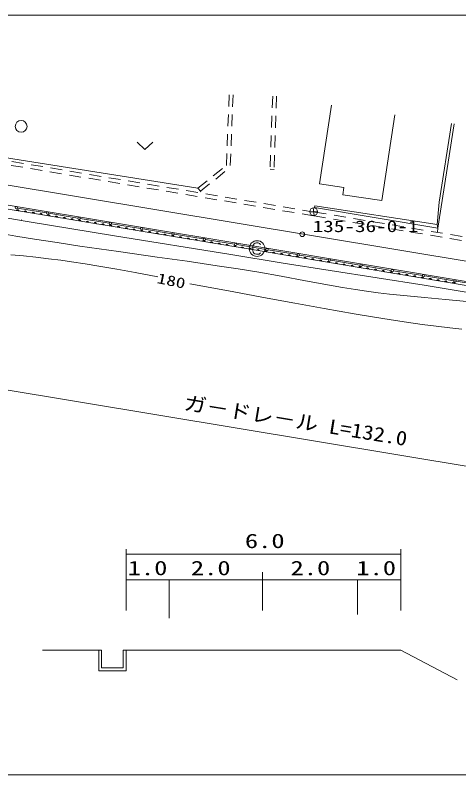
# Model space of a CAD drawing. Units: millimetres, scale not verified. Extents: x 40000 to 680000, y 20000 to 380000.
# Drawn here: x 92525 to 148942, y 205000 to 301631 of the extents above; entities that cross this region are included whole.
import ezdxf
from ezdxf.enums import TextEntityAlignment as Align

# ---------------------------------------------------------------- set-up
doc = ezdxf.new("R2010")
doc.units = ezdxf.units.MM
doc.header["$LTSCALE"] = 1000
doc.linetypes.add('USER1', pattern=[2.5, 1.5, -1])
for name, color, linetype, lineweight in [('M-BGD', 7, 'Continuous', 13), ('M-BMK', 2, 'Continuous', 13), ('M-BMK-SRVR', 3, 'Continuous', 13), ('M-STR-HTXT', 7, 'Continuous', 13), ('M-TTL-BAND', 7, 'Continuous', 13)]:
    doc.layers.add(name, color=color, linetype=linetype, lineweight=lineweight)
doc.styles.add('ＭＳ ゴシック', font='')
doc.styles.get('ＭＳ ゴシック').set_extended_font_data('MS Gothic')

msp = doc.modelspace()

# ---------------------------------------------------------------- linework, layer by layer
at = {"layer": 'M-BGD', "linetype": 'USER1'}
for p, q in [((119385, 282518), (119738, 291548)), ((119885, 282498), (120237, 291529)), ((125270, 291330), (124949, 282039)), ((125770, 291313), (125449, 282022)), ((130563, 276595), (85091, 284192)), ((130480, 276102), (85060, 283690)), ((115772, 279616), (119385, 282518)), ((116085, 279226), (119698, 282128)), ((196215, 265702), (130562, 276595)), ((196133, 265208), (130480, 276102))]:
    msp.add_line(p, q, dxfattribs=at)
at = {"layer": 'M-BGD'}
for p, q in [((131242, 280191), (132765, 290197)), ((139135, 278047), (140798, 288974)), ((146266, 274522), (148344, 287824)), ((146466, 277863), (148030, 287873)), ((84521, 284572), (115772, 279616)), ((122985, 272255), (68794, 281265)), ((125449, 282022), (124949, 282039)), ((122902, 271762), (68701, 280774)), ((122903, 271762), (68701, 280774)), ((68501, 279720), (94028, 275406)), ((115772, 279616), (116133, 279184)), ((134336, 279720), (131240, 280191)), ((134196, 278798), (134336, 279720)), ((116133, 279184), (116077, 279145)), ((134196, 278798), (139135, 278047)), ((130580, 277178), (130639, 277375)), ((130639, 277375), (146198, 274996)), ((146198, 274996), (146466, 277863)), ((92818, 277102), (96506, 276487)), ((96802, 276437), (100490, 275822)), ((130572, 277128), (130580, 277178)), ((146266, 274522), (130580, 277178)), ((94028, 275406), (105135, 273544)), ((94028, 275406), (105135, 273544)), ((100786, 275773), (104474, 275157)), ((104770, 275108), (108458, 274493)), ((108754, 274443), (112442, 273828)), ((146198, 274996), (146266, 274522)), ((146266, 274522), (146231, 274014)), ((105135, 273544), (119937, 271205)), ((112738, 273778), (116426, 273163)), ((116722, 273114), (120410, 272498)), ((120706, 272449), (124394, 271833)), ((160732, 265449), (122902, 271762)), ((160732, 265449), (122902, 271762)), ((160814, 265942), (122985, 272255)), ((124690, 271784), (128378, 271169)), ((119937, 271205), (126622, 270103)), ((128674, 271119), (132362, 270504)), ((126622, 270103), (144520, 267293)), ((132658, 270455), (136346, 269839)), ((136642, 269790), (140330, 269174)), ((140626, 269125), (144314, 268510)), ((144610, 268460), (148298, 267845)), ((148594, 267796), (152282, 267180)), ((144520, 267293), (180926, 261152)), ((106646, 225914), (106646, 233714)), ((106646, 233050), (139688, 233050)), ((141581, 233050), (136836, 233050)), ((141581, 225914), (141581, 233714)), ((123975, 230794), (123975, 225914)), ((106646, 229794), (109150, 229794)), ((109150, 229794), (123975, 229794)), ((112115, 229794), (112115, 224914)), ((123975, 229794), (139077, 229794)), ((136057, 229794), (136057, 225414)), ((141581, 229794), (139077, 229794)), ((96015, 220857), (103483, 220857)), ((103153, 220857), (103153, 218230)), ((103483, 220857), (103483, 218610)), ((106273, 220857), (107513, 220857)), ((106273, 220857), (106273, 218610)), ((106646, 220857), (139688, 220857)), ((106646, 220857), (106646, 218230)), ((139688, 220857), (141581, 220857)), ((141581, 220857), (148749, 217081)), ((103483, 218610), (106273, 218610)), ((103153, 218230), (106646, 218230))]:
    msp.add_line(p, q, dxfattribs=at)
for points in [[(108026, 285481), (109026, 284536), (110026, 285481)], [(92697, 276784), (92715, 276816), (92737, 276842), (92771, 276870), (92806, 276882), (92843, 276887), (92889, 276879), (92922, 276863), (92952, 276840), (92975, 276802), (92988, 276771), (92993, 276735)], [(93683, 276620), (93700, 276652), (93723, 276678), (93756, 276706), (93792, 276718), (93828, 276723), (93874, 276715), (93907, 276699), (93937, 276676), (93960, 276639), (93973, 276607), (93979, 276571)], [(94668, 276456), (94686, 276488), (94708, 276514), (94742, 276542), (94777, 276554), (94814, 276559), (94860, 276551), (94893, 276535), (94922, 276512), (94946, 276475), (94959, 276443), (94964, 276407)], [(95654, 276292), (95671, 276324), (95694, 276350), (95727, 276378), (95763, 276391), (95799, 276395), (95845, 276388), (95878, 276371), (95908, 276348), (95931, 276311), (95944, 276279), (95950, 276243)], [(96639, 276129), (96657, 276161), (96679, 276187), (96713, 276214), (96748, 276227), (96785, 276231), (96831, 276224), (96864, 276208), (96893, 276184), (96917, 276147), (96930, 276115), (96935, 276079)], [(97625, 275965), (97642, 275997), (97665, 276023), (97698, 276051), (97734, 276063), (97770, 276067), (97816, 276060), (97849, 276044), (97879, 276021), (97902, 275983), (97915, 275951), (97921, 275916)], [(98610, 275801), (98628, 275833), (98650, 275859), (98684, 275887), (98719, 275899), (98756, 275904), (98802, 275896), (98835, 275880), (98864, 275857), (98888, 275819), (98901, 275788), (98906, 275752)], [(99596, 275637), (99613, 275669), (99636, 275695), (99669, 275723), (99705, 275735), (99741, 275740), (99787, 275732), (99820, 275716), (99850, 275693), (99873, 275655), (99886, 275624), (99892, 275588)], [(100581, 275473), (100599, 275505), (100621, 275531), (100655, 275559), (100690, 275571), (100727, 275576), (100773, 275568), (100806, 275552), (100835, 275529), (100859, 275492), (100872, 275460), (100877, 275424)], [(101567, 275309), (101584, 275341), (101607, 275367), (101640, 275395), (101676, 275407), (101712, 275412), (101758, 275404), (101791, 275388), (101821, 275365), (101844, 275328), (101857, 275296), (101863, 275260)], [(102552, 275145), (102570, 275178), (102592, 275203), (102626, 275231), (102661, 275244), (102698, 275248), (102744, 275241), (102777, 275224), (102806, 275201), (102830, 275164), (102843, 275132), (102848, 275096)], [(103538, 274982), (103555, 275014), (103578, 275040), (103611, 275067), (103647, 275080), (103683, 275084), (103729, 275077), (103762, 275061), (103792, 275037), (103815, 275000), (103828, 274968), (103834, 274932)], [(104523, 274818), (104541, 274850), (104563, 274876), (104597, 274904), (104632, 274916), (104669, 274921), (104715, 274913), (104748, 274897), (104777, 274874), (104801, 274836), (104814, 274804), (104819, 274769)], [(105509, 274654), (105526, 274686), (105549, 274712), (105582, 274740), (105618, 274752), (105654, 274757), (105700, 274749), (105733, 274733), (105763, 274710), (105786, 274672), (105799, 274641), (105805, 274605)], [(106494, 274490), (106512, 274522), (106534, 274548), (106568, 274576), (106603, 274588), (106640, 274593), (106686, 274585), (106719, 274569), (106748, 274546), (106772, 274509), (106785, 274477), (106790, 274441)], [(90245, 273949), (92609, 273538), (94980, 273147), (97853, 272695), (100732, 272263), (105662, 271555), (110594, 270863), (114406, 270321), (118225, 269757), (120861, 269350), (123506, 268921), (126366, 268428), (129433, 267842), (132502, 267275), (134147, 266992), (135795, 266728), (137209, 266521), (138675, 266330), (140145, 266159), (142363, 265929), (144583, 265719), (147263, 265470), (149950, 265201)], [(107480, 274326), (107497, 274358), (107520, 274384), (107553, 274412), (107589, 274424), (107625, 274429), (107671, 274421), (107704, 274405), (107734, 274382), (107757, 274345), (107770, 274313), (107775, 274277)], [(108465, 274162), (108483, 274194), (108505, 274220), (108539, 274248), (108574, 274261), (108611, 274265), (108656, 274257), (108690, 274241), (108719, 274218), (108743, 274181), (108756, 274149), (108761, 274113)], [(109450, 273998), (109468, 274031), (109491, 274056), (109524, 274084), (109560, 274097), (109596, 274101), (109642, 274094), (109675, 274077), (109705, 274054), (109728, 274017), (109741, 273985), (109746, 273949)], [(110436, 273835), (110453, 273867), (110476, 273893), (110510, 273920), (110545, 273933), (110582, 273937), (110627, 273930), (110660, 273914), (110690, 273890), (110714, 273853), (110726, 273821), (110732, 273785)], [(111421, 273671), (111439, 273703), (111461, 273729), (111495, 273757), (111531, 273769), (111567, 273774), (111613, 273766), (111646, 273750), (111676, 273727), (111699, 273689), (111712, 273657), (111717, 273622)], [(112407, 273507), (112424, 273539), (112447, 273565), (112480, 273593), (112516, 273605), (112552, 273610), (112598, 273602), (112631, 273586), (112661, 273563), (112684, 273525), (112697, 273494), (112703, 273458)], [(113392, 273343), (113410, 273375), (113432, 273401), (113466, 273429), (113501, 273441), (113538, 273446), (113584, 273438), (113617, 273422), (113646, 273399), (113670, 273362), (113683, 273330), (113688, 273294)], [(114378, 273179), (114395, 273211), (114418, 273237), (114451, 273265), (114487, 273277), (114523, 273282), (114569, 273274), (114602, 273258), (114632, 273235), (114655, 273198), (114668, 273166), (114674, 273130)], [(115363, 273015), (115381, 273047), (115403, 273073), (115437, 273101), (115472, 273114), (115509, 273118), (115555, 273110), (115588, 273094), (115617, 273071), (115641, 273034), (115654, 273002), (115659, 272966)], [(116349, 272851), (116366, 272884), (116389, 272909), (116422, 272937), (116458, 272950), (116494, 272954), (116540, 272947), (116573, 272930), (116603, 272907), (116626, 272870), (116639, 272838), (116645, 272802)], [(117334, 272688), (117352, 272720), (117374, 272746), (117408, 272773), (117443, 272786), (117480, 272790), (117526, 272783), (117559, 272767), (117588, 272743), (117612, 272706), (117625, 272674), (117630, 272638)], [(118320, 272524), (118337, 272556), (118360, 272582), (118393, 272610), (118429, 272622), (118465, 272627), (118511, 272619), (118544, 272603), (118574, 272580), (118597, 272542), (118610, 272510), (118616, 272475)], [(123726, 272421), (123686, 272516), (123616, 272586), (123521, 272641), (123406, 272671), (123211, 272671), (123056, 272641), (122896, 272531), (122801, 272391), (122761, 272191), (122761, 271701), (122801, 271491), (122876, 271366), (123021, 271261), (123201, 271221), (123391, 271221), (123536, 271236), (123611, 271281), (123681, 271346), (123711, 271416)], [(119305, 272360), (119323, 272392), (119345, 272418), (119379, 272446), (119414, 272458), (119451, 272463), (119497, 272455), (119530, 272439), (119559, 272416), (119583, 272378), (119596, 272347), (119601, 272311)], [(120291, 272196), (120308, 272228), (120331, 272254), (120364, 272282), (120400, 272294), (120436, 272299), (120482, 272291), (120515, 272275), (120545, 272252), (120568, 272215), (120581, 272183), (120587, 272147)], [(121276, 272032), (121294, 272064), (121316, 272090), (121350, 272118), (121385, 272130), (121422, 272135), (121468, 272127), (121501, 272111), (121530, 272088), (121554, 272051), (121567, 272019), (121572, 271983)], [(122262, 271868), (122279, 271900), (122302, 271926), (122335, 271954), (122371, 271967), (122407, 271971), (122453, 271963), (122486, 271947), (122516, 271924), (122539, 271887), (122552, 271855), (122558, 271819)], [(123252, 271703), (123270, 271736), (123292, 271761), (123326, 271789), (123361, 271802), (123398, 271806), (123444, 271798), (123477, 271782), (123506, 271759), (123530, 271722), (123543, 271690), (123548, 271654)], [(124248, 271537), (124265, 271569), (124288, 271595), (124321, 271623), (124357, 271635), (124393, 271640), (124439, 271632), (124472, 271616), (124502, 271593), (124525, 271556), (124538, 271524), (124544, 271488)], [(91972, 271156), (93562, 271011), (95159, 270845), (96753, 270658), (98345, 270452), (99669, 270265), (101406, 270000), (103150, 269713), (105465, 269307), (107787, 268880), (110679, 268333)], [(125243, 271371), (125261, 271403), (125283, 271429), (125317, 271457), (125352, 271469), (125389, 271474), (125435, 271466), (125468, 271450), (125497, 271427), (125521, 271390), (125534, 271358), (125539, 271322)], [(126239, 271205), (126256, 271237), (126279, 271263), (126312, 271291), (126348, 271303), (126384, 271308), (126430, 271300), (126463, 271284), (126493, 271261), (126516, 271223), (126529, 271192), (126535, 271156)], [(127234, 271039), (127252, 271071), (127274, 271097), (127308, 271125), (127343, 271137), (127380, 271142), (127426, 271134), (127459, 271118), (127488, 271095), (127512, 271057), (127525, 271025), (127530, 270990)], [(128230, 270873), (128247, 270905), (128270, 270931), (128303, 270959), (128339, 270971), (128375, 270976), (128421, 270968), (128454, 270952), (128484, 270929), (128507, 270891), (128520, 270859), (128526, 270823)], [(129225, 270707), (129243, 270739), (129265, 270765), (129299, 270793), (129334, 270805), (129371, 270809), (129417, 270802), (129450, 270786), (129479, 270762), (129503, 270725), (129516, 270693), (129521, 270657)], [(130221, 270541), (130238, 270573), (130261, 270599), (130294, 270626), (130330, 270639), (130366, 270643), (130412, 270636), (130445, 270619), (130475, 270596), (130498, 270559), (130511, 270527), (130517, 270491)], [(131216, 270374), (131234, 270407), (131256, 270432), (131290, 270460), (131325, 270473), (131362, 270477), (131408, 270470), (131441, 270453), (131470, 270430), (131494, 270393), (131507, 270361), (131512, 270325)], [(132212, 270208), (132229, 270240), (132252, 270266), (132285, 270294), (132321, 270306), (132357, 270311), (132403, 270303), (132436, 270287), (132466, 270264), (132489, 270227), (132502, 270195), (132508, 270159)], [(133207, 270042), (133225, 270074), (133247, 270100), (133281, 270128), (133316, 270140), (133353, 270145), (133399, 270137), (133432, 270121), (133461, 270098), (133485, 270061), (133498, 270029), (133503, 269993)], [(134203, 269876), (134220, 269908), (134243, 269934), (134276, 269962), (134312, 269974), (134348, 269979), (134394, 269971), (134427, 269955), (134457, 269932), (134480, 269894), (134493, 269863), (134499, 269827)], [(135198, 269710), (135216, 269742), (135238, 269768), (135272, 269796), (135307, 269808), (135344, 269813), (135390, 269805), (135423, 269789), (135452, 269766), (135476, 269728), (135489, 269697), (135494, 269661)], [(136194, 269544), (136211, 269576), (136234, 269602), (136267, 269630), (136303, 269642), (136339, 269647), (136385, 269639), (136418, 269623), (136448, 269600), (136471, 269562), (136484, 269530), (136490, 269495)], [(137189, 269378), (137207, 269410), (137229, 269436), (137263, 269464), (137298, 269476), (137335, 269480), (137381, 269473), (137414, 269457), (137443, 269433), (137467, 269396), (137480, 269364), (137485, 269328)], [(138185, 269212), (138202, 269244), (138225, 269270), (138258, 269297), (138294, 269310), (138331, 269314), (138376, 269307), (138409, 269291), (138439, 269267), (138462, 269230), (138475, 269198), (138481, 269162)], [(139180, 269046), (139198, 269078), (139220, 269103), (139254, 269131), (139290, 269144), (139326, 269148), (139372, 269141), (139405, 269124), (139435, 269101), (139458, 269064), (139471, 269032), (139476, 268996)], [(140176, 268879), (140193, 268911), (140216, 268937), (140250, 268965), (140285, 268978), (140322, 268982), (140367, 268974), (140400, 268958), (140430, 268935), (140453, 268898), (140466, 268866), (140472, 268830)], [(141171, 268713), (141189, 268745), (141211, 268771), (141245, 268799), (141281, 268811), (141317, 268816), (141363, 268808), (141396, 268792), (141426, 268769), (141449, 268732), (141462, 268700), (141467, 268664)], [(142167, 268547), (142184, 268579), (142207, 268605), (142241, 268633), (142276, 268645), (142313, 268650), (142358, 268642), (142391, 268626), (142421, 268603), (142444, 268565), (142457, 268534), (142463, 268498)], [(143162, 268381), (143180, 268413), (143203, 268439), (143236, 268467), (143272, 268479), (143308, 268484), (143354, 268476), (143387, 268460), (143417, 268437), (143440, 268399), (143453, 268368), (143458, 268332)], [(144158, 268215), (144175, 268247), (144198, 268273), (144232, 268301), (144267, 268313), (144304, 268318), (144349, 268310), (144382, 268294), (144412, 268271), (144435, 268233), (144448, 268201), (144454, 268166)], [(145153, 268049), (145171, 268081), (145194, 268107), (145227, 268135), (145263, 268147), (145299, 268151), (145345, 268144), (145378, 268128), (145408, 268104), (145431, 268067), (145444, 268035), (145449, 267999)], [(146149, 267883), (146166, 267915), (146189, 267941), (146223, 267968), (146258, 267981), (146295, 267985), (146340, 267978), (146374, 267962), (146403, 267938), (146427, 267901), (146439, 267869), (146445, 267833)], [(147144, 267717), (147162, 267749), (147185, 267775), (147218, 267802), (147254, 267815), (147290, 267819), (147336, 267812), (147369, 267795), (147399, 267772), (147422, 267735), (147435, 267703), (147440, 267667)], [(114742, 267457), (119647, 266553), (124562, 265647), (128071, 265001), (131838, 264311), (135619, 263639), (137975, 263239), (140334, 262859), (142301, 262562), (144281, 262282), (146047, 262052), (147815, 261842), (149319, 261681)], [(148140, 267550), (148158, 267582), (148180, 267608), (148214, 267636), (148249, 267649), (148286, 267653), (148332, 267645), (148365, 267629), (148394, 267606), (148418, 267569), (148430, 267537), (148436, 267501)]]:
    msp.add_lwpolyline(points, dxfattribs=at)
for centre, radius in [((93278, 287486), 750), ((92670, 277127), 150), ((96654, 276462), 150), ((100638, 275797), 150), ((104622, 275133), 150), ((108606, 274468), 150), ((112590, 273803), 150), ((129033, 273763), 300), ((116574, 273138), 150), ((120558, 272474), 150), ((123286, 271946), 1000), ((124542, 271809), 150), ((128526, 271144), 150), ((132510, 270479), 150), ((136494, 269815), 150), ((140478, 269150), 150), ((144462, 268485), 150), ((148446, 267820), 150)]:
    msp.add_circle(centre, radius, dxfattribs=at)
msp.add_arc((93372, 275644), 50, 241.0676, 280.10414, dxfattribs=at)
at = {"layer": 'M-BMK'}
msp.add_line((194680, 262899), (69262, 283732), dxfattribs=at)
at = {"layer": 'M-BMK-SRVR'}
for p, q in [((129994, 276567), (130985, 276703)), ((130557, 276139), (130421, 277130))]:
    msp.add_line(p, q, dxfattribs=at)
msp.add_circle((130489, 276635), 500, dxfattribs=at)
at = {"layer": 'M-STR-HTXT'}
for p, q in [((72656, 301631), (372300, 301631)), ((193742, 236957), (64465, 258431))]:
    msp.add_line(p, q, dxfattribs=at)
at = {"layer": 'M-TTL-BAND'}
msp.add_line((40000, 205000), (579000, 205000), dxfattribs=at)

# ---------------------------------------------------------------- texts
at = {"layer": 'M-BGD', "style": 'ＭＳ ゴシック', "width": 1.35}
for s, height, rotation, p in [('180', 1320, 348.2, (110386, 267185)), ('6.0', 1833, 0.1, (121740, 233286)), ('1.0', 1833, 0.1, (106834, 229835)), ('2.0', 1833, 0.1, (114870, 229835)), ('2.0', 1833, 0.1, (127545, 229835)), ('1.0', 1833, 0.1, (135911, 229835))]:
    msp.add_text(s, height=height, rotation=rotation, dxfattribs=at).set_placement(p, align=Align.BOTTOM_LEFT)
at = {"layer": 'M-BMK-SRVR', "style": 'ＭＳ ゴシック', "width": 1.35}
msp.add_text('135-36-0-1', height=1466, dxfattribs=at).set_placement((130350, 273600), align=Align.BOTTOM_LEFT)
at = {"layer": 'M-STR-HTXT', "style": 'ＭＳ ゴシック', "width": 1.15}
msp.add_text('ガ－ドレ－ル L=132.0', height=1833, rotation=350.7, dxfattribs=at).set_placement((113786, 250924), align=Align.BOTTOM_LEFT)

doc.saveas('drawing.dxf')
